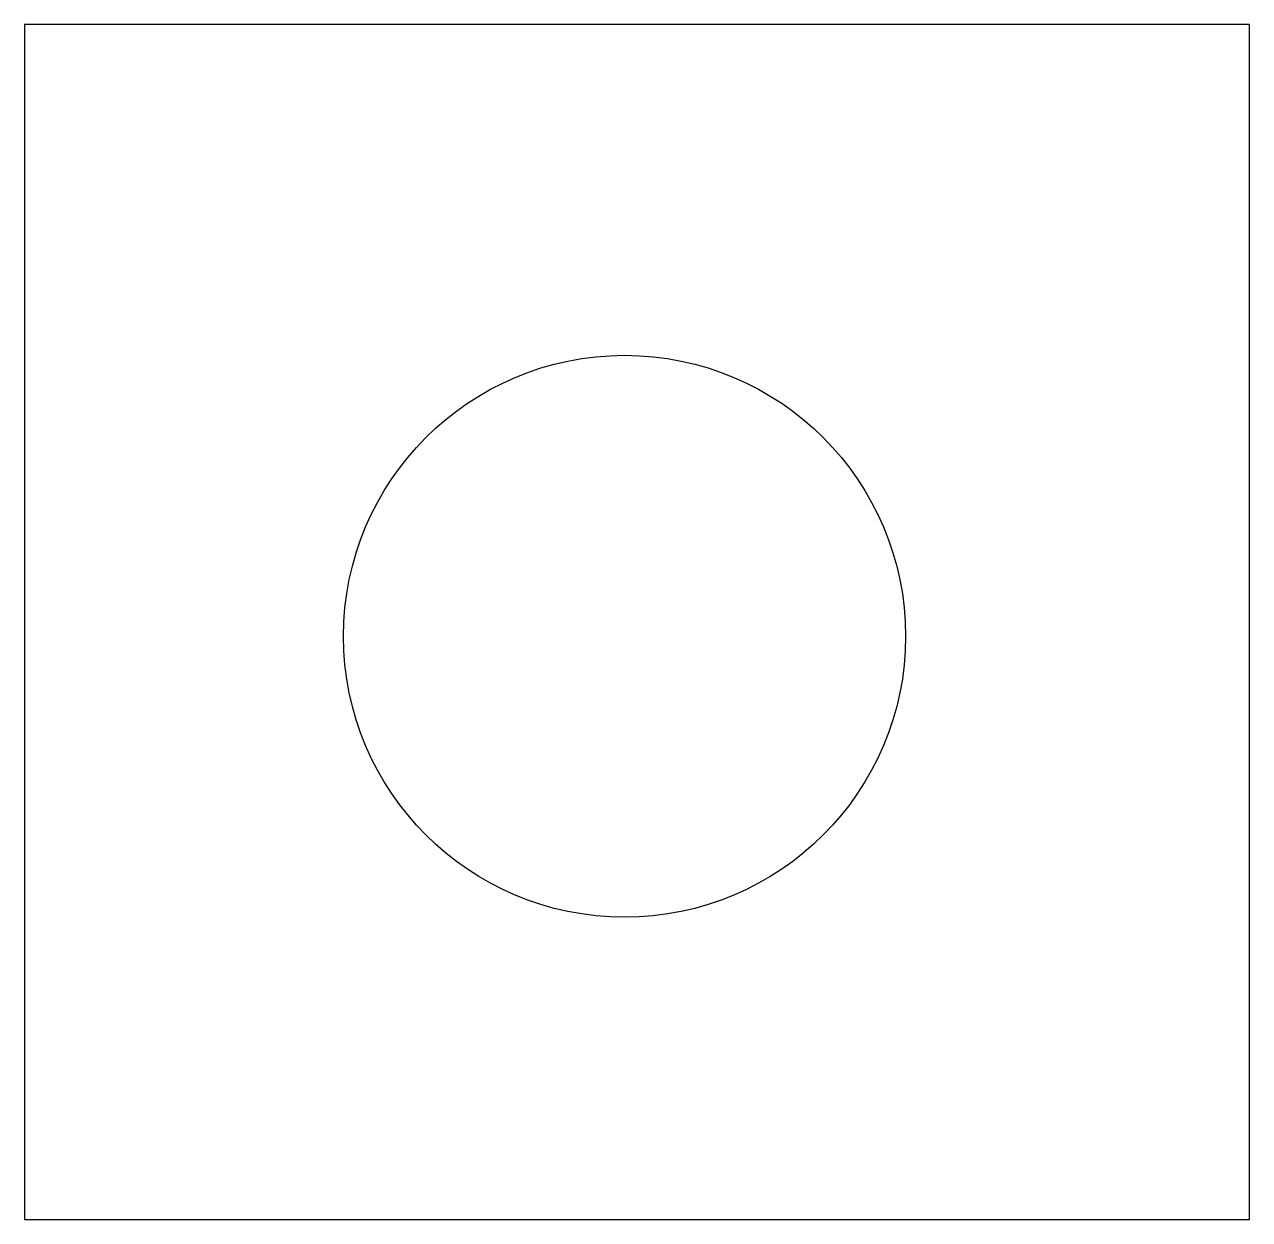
# Model space of a CAD drawing. Header units: millimetres. Extents: x -10.7 to 10.7, y -10.5 to 10.5.
import ezdxf

# ---------------------------------------------------------------- set-up
doc = ezdxf.new("R2010")
doc.units = ezdxf.units.MM
doc.layers.add('CUTOUTS', color=1, linetype='CONTINUOUS')
doc.layers.add('PERIMETER', color=5, linetype='CONTINUOUS')

msp = doc.modelspace()

# ---------------------------------------------------------------- linework, layer by layer
at = {"layer": 'CUTOUTS'}
msp.add_circle((-0.218, -0.25), 4.925, dxfattribs=at)
at = {"layer": 'PERIMETER'}
for p, q in [((-10.734, 10.475), (-10.734, -10.475)), ((10.734, 10.475), (-10.734, 10.475)), ((10.734, -10.475), (10.734, 10.475)), ((-10.734, -10.475), (10.734, -10.475))]:
    msp.add_line(p, q, dxfattribs=at)

doc.saveas('drawing.dxf')
